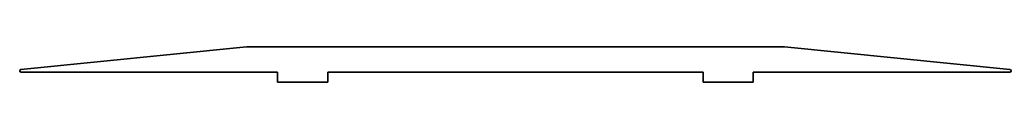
# Model space of a CAD drawing. Header units: inches. Extents: x 0 to 396, y 0 to 14.
import ezdxf

# ---------------------------------------------------------------- set-up
doc = ezdxf.new("R2010")
doc.units = ezdxf.units.IN
doc.header["$MEASUREMENT"] = 0
doc.layers.add('SIMUMAK Visible (ISO)', color=7, linetype='Continuous', lineweight=35)

# ---------------------------------------------------------------- blocks, each defined once
blk = doc.blocks.new('2DOF-150-17-REFL-01_1.4 Rigidizadores estructura_2DOF-150-17-REFL-01')
at = {"layer": 'SIMUMAK Visible (ISO)'}
for p, q in [((-197.52, -2), (-107.5, 7)), ((-107.5, 7), (107.5, 7)), ((107.5, 7), (197.52, -2)), ((-95, -3), (-197.48, -3)), ((-95, -3), (-95, -7)), ((75, -3), (-75, -3)), ((-75, -7), (-75, -3)), ((75, -3), (75, -7)), ((197.48, -3), (95, -3)), ((95, -7), (95, -3)), ((-95, -7), (-75, -7)), ((75, -7), (95, -7))]:
    blk.add_line(p, q, dxfattribs=at)
at = {"layer": 'SIMUMAK Visible (ISO)', "extrusion": (0, 0, -1)}
for centre, start, end in [((197.48, -2.5), 270, 84.2894), ((-197.48, -2.5), 95.7106, 270)]:
    blk.add_arc(centre, 0.5, start, end, dxfattribs=at)

msp = doc.modelspace()

# ---------------------------------------------------------------- block references
msp.add_blockref('2DOF-150-17-REFL-01_1.4 Rigidizadores estructura_2DOF-150-17-REFL-01', (197.97, 7))

doc.saveas('drawing.dxf')
